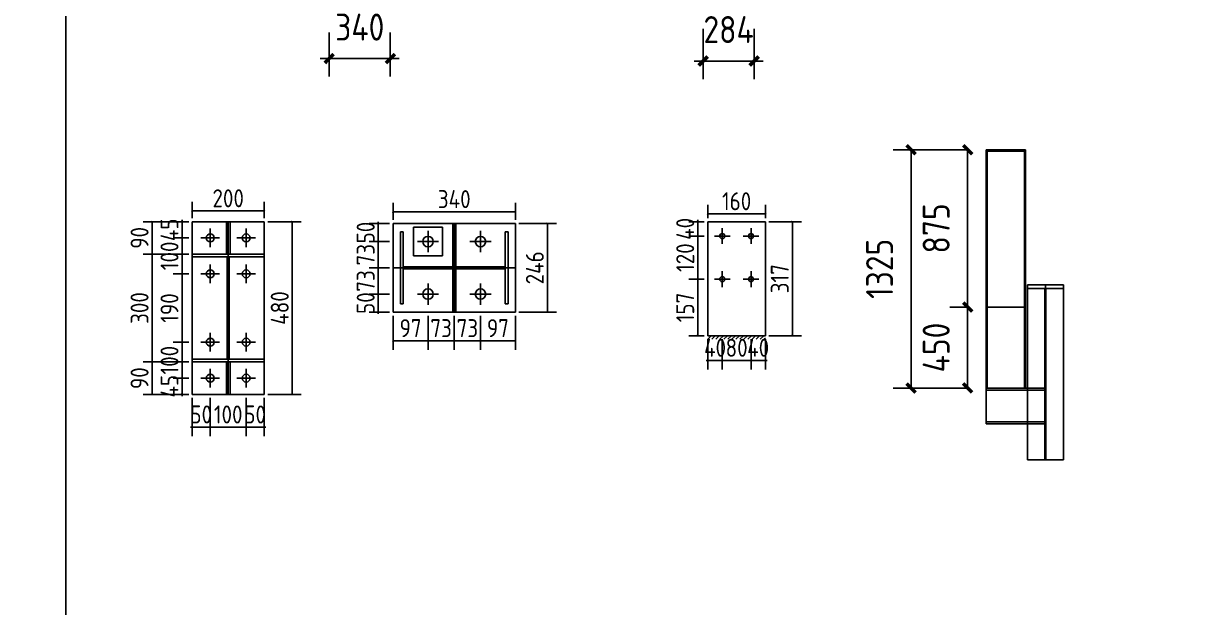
# Model space of a CAD drawing. Extents: x 533809 to 747315, y -17138 to 180511.
# Drawn here: x 652032 to 658522, y 163526 to 166775 of the extents above; entities that cross this region are included whole.
import ezdxf

# ---------------------------------------------------------------- set-up
doc = ezdxf.new("R2010")
doc.units = 0
doc.header["$LTSCALE"] = 1000
doc.header["$MEASUREMENT"] = 0
doc.linetypes.add('DOTE', pattern=[2.42, 2, -0.2, 0.02, -0.2])
doc.layers.add('AXIS', color=3, linetype='Continuous')
doc.styles.get("Standard").update_dxf_attribs({"font": 'gbenor.shx', "bigfont": 'gbcbig.shx'})
doc.dimstyles.get("Standard").update_dxf_attribs({"dimscale": 100, "dimtxt": 3.5, "dimasz": 1, "dimexe": 2.5, "dimexo": 3, "dimgap": 1.5, "dimtad": 1, "dimdec": 0, "dimzin": 0, "dimdsep": 46, "dimtxsty": 'Standard', "dimblk": 'ARCHTICK', "dimcen": 0.09, "dimadec": 0, "dimazin": 0, "dimtfac": 1, "dimtdec": 0, "dimtix": 1, "dimtmove": 2, "dimatfit": 3, "dimfxl": 1, "dimtolj": 1, "dimtzin": 0, "dimarcsym": 0})

# ---------------------------------------------------------------- blocks, each defined once
blk = doc.blocks.new('_ArchTick')
at = {"color": 0, "linetype": 'ByBlock', "const_width": 0.4}
blk.add_lwpolyline([(-0.5, -0.5), (0.5, 0.5)], dxfattribs=at)
blk = doc.blocks.new('*D786')
at = {"layer": 'AXIS', "color": 3, "lineweight": -2}
for p, q in [((653734.4, 166725.4), (653734.4, 166479.6)), ((654074.4, 166725.4), (654074.4, 166479.6)), ((653734.4, 166579.6), (653684.4, 166579.6)), ((653734.4, 166579.6), (654074.4, 166579.6)), ((654074.4, 166579.6), (654124.4, 166579.6))]:
    blk.add_line(p, q, dxfattribs=at)
at = {"layer": 'Defpoints', "color": 0}
for p in [(653734.4, 166825.4), (654074.4, 166825.4), (654074.4, 166579.6)]:
    blk.add_point(p, dxfattribs=at)
at = {"layer": 'AXIS', "color": 3, "lineweight": -2, "xscale": 50, "yscale": 50, "zscale": 50}
blk.add_blockref('_ArchTick', (653734.4, 166579.6), dxfattribs=at)
at = {"layer": 'AXIS', "color": 3, "lineweight": -2, "xscale": 50, "yscale": 50, "zscale": 50, "rotation": 180}
blk.add_blockref('_ArchTick', (654074.4, 166579.6), dxfattribs=at)
at = {"layer": 'AXIS', "color": 0, "insert": (653904.4, 166754.6), "char_height": 150, "attachment_point": 5}
blk.add_mtext('\\A1;340', dxfattribs=at)
blk = doc.blocks.new('*D790')
at = {"layer": 'AXIS', "color": 3, "lineweight": -2}
for p, q in [((655814.8, 166745.4), (655814.8, 166465.8)), ((656098.8, 166745.4), (656098.8, 166465.8)), ((655814.8, 166565.8), (655764.8, 166565.8)), ((655814.8, 166565.8), (656098.8, 166565.8)), ((656098.8, 166565.8), (656148.8, 166565.8))]:
    blk.add_line(p, q, dxfattribs=at)
at = {"layer": 'Defpoints', "color": 0}
for p in [(655814.8, 166845.4), (656098.8, 166845.4), (656098.8, 166565.8)]:
    blk.add_point(p, dxfattribs=at)
at = {"layer": 'AXIS', "color": 3, "lineweight": -2, "xscale": 50, "yscale": 50, "zscale": 50}
blk.add_blockref('_ArchTick', (655814.8, 166565.8), dxfattribs=at)
at = {"layer": 'AXIS', "color": 3, "lineweight": -2, "xscale": 50, "yscale": 50, "zscale": 50, "rotation": 180}
blk.add_blockref('_ArchTick', (656098.8, 166565.8), dxfattribs=at)
at = {"layer": 'AXIS', "color": 0, "insert": (655956.8, 166740.8), "char_height": 150, "attachment_point": 5}
blk.add_mtext('\\A1;284', dxfattribs=at)
blk = doc.blocks.new('*D796')
at = {"color": 3, "lineweight": -2}
for p, q in [((652952.3, 165672.6), (652865.6, 165672.6)), ((652915.6, 165672.6), (652915.6, 165682.6)), ((652915.6, 165672.6), (652915.6, 165582.6)), ((652952.3, 165582.6), (652865.6, 165582.6)), ((652915.6, 165582.6), (652915.6, 165572.6))]:
    blk.add_line(p, q, dxfattribs=at)
at = {"layer": 'Defpoints', "color": 0}
for p in [(652972.3, 165672.6), (652915.6, 165582.6), (652972.3, 165582.6)]:
    blk.add_point(p, dxfattribs=at)
at = {"color": 3, "lineweight": -2, "xscale": 10, "yscale": 10, "zscale": 10}
for p, rotation in [((652915.6, 165672.6), 270), ((652915.6, 165582.6), 90)]:
    blk.add_blockref('_ArchTick', p, dxfattribs=dict(at, rotation=rotation))
at = {"color": 0, "insert": (652845.6, 165627.6), "char_height": 100, "attachment_point": 5, "rotation": 90}
blk.add_mtext('\\A1;45', dxfattribs=at)
blk = doc.blocks.new('*D791')
at = {"color": 3, "lineweight": -2}
for p, q in [((652952.3, 165582.6), (652865.6, 165582.6)), ((652915.6, 165582.6), (652915.6, 165382.6)), ((652952.3, 165382.6), (652865.6, 165382.6))]:
    blk.add_line(p, q, dxfattribs=at)
at = {"layer": 'Defpoints', "color": 0}
for p in [(652972.3, 165582.6), (652915.6, 165382.6), (652972.3, 165382.6)]:
    blk.add_point(p, dxfattribs=at)
at = {"color": 3, "lineweight": -2, "xscale": 10, "yscale": 10, "zscale": 10}
for p, rotation in [((652915.6, 165582.6), 90), ((652915.6, 165382.6), 270)]:
    blk.add_blockref('_ArchTick', p, dxfattribs=dict(at, rotation=rotation))
at = {"color": 0, "insert": (652845.6, 165482.6), "char_height": 100, "attachment_point": 5, "rotation": 90}
blk.add_mtext('\\A1;100', dxfattribs=at)
blk = doc.blocks.new('*D792')
at = {"color": 3, "lineweight": -2}
for p, q in [((652952.3, 165382.6), (652865.6, 165382.6)), ((652915.6, 165382.6), (652915.6, 165002.6)), ((652952.3, 165002.6), (652865.6, 165002.6))]:
    blk.add_line(p, q, dxfattribs=at)
at = {"layer": 'Defpoints', "color": 0}
for p in [(652972.3, 165382.6), (652915.6, 165002.6), (652972.3, 165002.6)]:
    blk.add_point(p, dxfattribs=at)
at = {"color": 3, "lineweight": -2, "xscale": 10, "yscale": 10, "zscale": 10}
for p, rotation in [((652915.6, 165382.6), 90), ((652915.6, 165002.6), 270)]:
    blk.add_blockref('_ArchTick', p, dxfattribs=dict(at, rotation=rotation))
at = {"color": 0, "insert": (652845.6, 165192.6), "char_height": 100, "attachment_point": 5, "rotation": 90}
blk.add_mtext('\\A1;190', dxfattribs=at)
blk = doc.blocks.new('*D793')
at = {"color": 3, "lineweight": -2}
for p, q in [((652952.3, 165002.6), (652865.6, 165002.6)), ((652915.6, 165002.6), (652915.6, 164802.6)), ((652952.3, 164802.6), (652865.6, 164802.6))]:
    blk.add_line(p, q, dxfattribs=at)
at = {"layer": 'Defpoints', "color": 0}
for p in [(652972.3, 165002.6), (652915.6, 164802.6), (652972.3, 164802.6)]:
    blk.add_point(p, dxfattribs=at)
at = {"color": 3, "lineweight": -2, "xscale": 10, "yscale": 10, "zscale": 10}
for p, rotation in [((652915.6, 165002.6), 90), ((652915.6, 164802.6), 270)]:
    blk.add_blockref('_ArchTick', p, dxfattribs=dict(at, rotation=rotation))
at = {"color": 0, "insert": (652845.6, 164902.6), "char_height": 100, "attachment_point": 5, "rotation": 90}
blk.add_mtext('\\A1;100', dxfattribs=at)
blk = doc.blocks.new('*D797')
at = {"color": 3, "lineweight": -2}
for p, q in [((652952.3, 164802.6), (652865.6, 164802.6)), ((652915.6, 164802.6), (652915.6, 164812.6)), ((652915.6, 164802.6), (652915.6, 164712.6)), ((652952.3, 164712.6), (652865.6, 164712.6)), ((652915.6, 164712.6), (652915.6, 164702.6))]:
    blk.add_line(p, q, dxfattribs=at)
at = {"layer": 'Defpoints', "color": 0}
for p in [(652972.3, 164802.6), (652915.6, 164712.6), (652972.3, 164712.6)]:
    blk.add_point(p, dxfattribs=at)
at = {"color": 3, "lineweight": -2, "xscale": 10, "yscale": 10, "zscale": 10}
for p, rotation in [((652915.6, 164802.6), 270), ((652915.6, 164712.6), 90)]:
    blk.add_blockref('_ArchTick', p, dxfattribs=dict(at, rotation=rotation))
at = {"color": 0, "insert": (652845.6, 164757.6), "char_height": 100, "attachment_point": 5, "rotation": 90}
blk.add_mtext('\\A1;45', dxfattribs=at)
blk = doc.blocks.new('*D794')
at = {"color": 3, "lineweight": -2}
for p, q in [((652972.3, 164692.6), (652972.3, 164480.6)), ((653072.3, 164692.6), (653072.3, 164480.6)), ((652972.3, 164530.6), (652962.3, 164530.6)), ((652972.3, 164530.6), (653072.3, 164530.6)), ((653072.3, 164530.6), (653082.3, 164530.6))]:
    blk.add_line(p, q, dxfattribs=at)
at = {"layer": 'Defpoints', "color": 0}
for p in [(652972.3, 164712.6), (653072.3, 164712.6), (653072.3, 164530.6)]:
    blk.add_point(p, dxfattribs=at)
at = {"color": 3, "lineweight": -2, "xscale": 10, "yscale": 10, "zscale": 10}
blk.add_blockref('_ArchTick', (652972.3, 164530.6), dxfattribs=at)
at = {"color": 3, "lineweight": -2, "xscale": 10, "yscale": 10, "zscale": 10, "rotation": 180}
blk.add_blockref('_ArchTick', (653072.3, 164530.6), dxfattribs=at)
at = {"color": 0, "insert": (653022.3, 164600.6), "char_height": 100, "attachment_point": 5}
blk.add_mtext('\\A1;50', dxfattribs=at)
blk = doc.blocks.new('*D795')
at = {"color": 3, "lineweight": -2}
for p, q in [((653072.3, 164692.6), (653072.3, 164480.6)), ((653272.3, 164692.6), (653272.3, 164480.6)), ((653072.3, 164530.6), (653272.3, 164530.6))]:
    blk.add_line(p, q, dxfattribs=at)
at = {"layer": 'Defpoints', "color": 0}
for p in [(653072.3, 164712.6), (653272.3, 164712.6), (653272.3, 164530.6)]:
    blk.add_point(p, dxfattribs=at)
at = {"color": 3, "lineweight": -2, "xscale": 10, "yscale": 10, "zscale": 10, "rotation": 180}
blk.add_blockref('_ArchTick', (653072.3, 164530.6), dxfattribs=at)
at = {"color": 3, "lineweight": -2, "xscale": 10, "yscale": 10, "zscale": 10}
blk.add_blockref('_ArchTick', (653272.3, 164530.6), dxfattribs=at)
at = {"color": 0, "insert": (653172.3, 164600.6), "char_height": 100, "attachment_point": 5}
blk.add_mtext('\\A1;100', dxfattribs=at)
blk = doc.blocks.new('*D798')
at = {"color": 3, "lineweight": -2}
for p, q in [((653272.3, 164692.6), (653272.3, 164480.6)), ((653372.3, 164692.6), (653372.3, 164480.6)), ((653272.3, 164530.6), (653262.3, 164530.6)), ((653272.3, 164530.6), (653372.3, 164530.6)), ((653372.3, 164530.6), (653382.3, 164530.6))]:
    blk.add_line(p, q, dxfattribs=at)
at = {"layer": 'Defpoints', "color": 0}
for p in [(653272.3, 164712.6), (653372.3, 164712.6), (653372.3, 164530.6)]:
    blk.add_point(p, dxfattribs=at)
at = {"color": 3, "lineweight": -2, "xscale": 10, "yscale": 10, "zscale": 10}
blk.add_blockref('_ArchTick', (653272.3, 164530.6), dxfattribs=at)
at = {"color": 3, "lineweight": -2, "xscale": 10, "yscale": 10, "zscale": 10, "rotation": 180}
blk.add_blockref('_ArchTick', (653372.3, 164530.6), dxfattribs=at)
at = {"color": 0, "insert": (653322.3, 164600.6), "char_height": 100, "attachment_point": 5}
blk.add_mtext('\\A1;50', dxfattribs=at)
blk = doc.blocks.new('*D799')
at = {"color": 3, "lineweight": -2}
for p, q in [((652952.3, 165672.6), (652699, 165672.6)), ((652749, 165672.6), (652749, 165492.6)), ((652952.3, 165492.6), (652699, 165492.6))]:
    blk.add_line(p, q, dxfattribs=at)
at = {"layer": 'Defpoints', "color": 0}
for p in [(652972.3, 165672.6), (652749, 165492.6), (652972.3, 165492.6)]:
    blk.add_point(p, dxfattribs=at)
at = {"color": 3, "lineweight": -2, "xscale": 10, "yscale": 10, "zscale": 10}
for p, rotation in [((652749, 165672.6), 90), ((652749, 165492.6), 270)]:
    blk.add_blockref('_ArchTick', p, dxfattribs=dict(at, rotation=rotation))
at = {"color": 0, "insert": (652679, 165582.6), "char_height": 100, "attachment_point": 5, "rotation": 90}
blk.add_mtext('\\A1;90', dxfattribs=at)
blk = doc.blocks.new('*D800')
at = {"color": 3, "lineweight": -2}
for p, q in [((652952.3, 165492.6), (652699, 165492.6)), ((652749, 165492.6), (652749, 164892.6)), ((652952.3, 164892.6), (652699, 164892.6))]:
    blk.add_line(p, q, dxfattribs=at)
at = {"layer": 'Defpoints', "color": 0}
for p in [(652972.3, 165492.6), (652749, 164892.6), (652972.3, 164892.6)]:
    blk.add_point(p, dxfattribs=at)
at = {"color": 3, "lineweight": -2, "xscale": 10, "yscale": 10, "zscale": 10}
for p, rotation in [((652749, 165492.6), 90), ((652749, 164892.6), 270)]:
    blk.add_blockref('_ArchTick', p, dxfattribs=dict(at, rotation=rotation))
at = {"color": 0, "insert": (652679, 165192.6), "char_height": 100, "attachment_point": 5, "rotation": 90}
blk.add_mtext('\\A1;300', dxfattribs=at)
blk = doc.blocks.new('*D801')
at = {"color": 3, "lineweight": -2}
for p, q in [((652952.3, 164892.6), (652699, 164892.6)), ((652749, 164892.6), (652749, 164712.6)), ((652952.3, 164712.6), (652699, 164712.6))]:
    blk.add_line(p, q, dxfattribs=at)
at = {"layer": 'Defpoints', "color": 0}
for p in [(652972.3, 164892.6), (652749, 164712.6), (652972.3, 164712.6)]:
    blk.add_point(p, dxfattribs=at)
at = {"color": 3, "lineweight": -2, "xscale": 10, "yscale": 10, "zscale": 10}
for p, rotation in [((652749, 164892.6), 90), ((652749, 164712.6), 270)]:
    blk.add_blockref('_ArchTick', p, dxfattribs=dict(at, rotation=rotation))
at = {"color": 0, "insert": (652679, 164802.6), "char_height": 100, "attachment_point": 5, "rotation": 90}
blk.add_mtext('\\A1;90', dxfattribs=at)
blk = doc.blocks.new('*D802')
at = {"color": 3, "lineweight": -2}
for p, q in [((653392.3, 165672.6), (653579, 165672.6)), ((653529, 165672.6), (653529, 164712.6)), ((653392.3, 164712.6), (653579, 164712.6))]:
    blk.add_line(p, q, dxfattribs=at)
at = {"layer": 'Defpoints', "color": 0}
for p in [(653372.3, 165672.6), (653372.3, 164712.6), (653529, 164712.6)]:
    blk.add_point(p, dxfattribs=at)
at = {"color": 3, "lineweight": -2, "xscale": 10, "yscale": 10, "zscale": 10}
for p, rotation in [((653529, 165672.6), 90), ((653529, 164712.6), 270)]:
    blk.add_blockref('_ArchTick', p, dxfattribs=dict(at, rotation=rotation))
at = {"color": 0, "insert": (653459, 165192.6), "char_height": 100, "attachment_point": 5, "rotation": 90}
blk.add_mtext('\\A1;480', dxfattribs=at)
blk = doc.blocks.new('*D803')
at = {"color": 3, "lineweight": -2}
for p, q in [((652972.3, 165692.6), (652972.3, 165782.7)), ((653372.3, 165692.6), (653372.3, 165782.7)), ((653372.3, 165732.7), (652972.3, 165732.7))]:
    blk.add_line(p, q, dxfattribs=at)
at = {"layer": 'Defpoints', "color": 0}
for p in [(652972.3, 165732.7), (652972.3, 165672.6), (653372.3, 165672.6)]:
    blk.add_point(p, dxfattribs=at)
at = {"color": 3, "lineweight": -2, "xscale": 10, "yscale": 10, "zscale": 10, "rotation": 180}
blk.add_blockref('_ArchTick', (652972.3, 165732.7), dxfattribs=at)
at = {"color": 3, "lineweight": -2, "xscale": 10, "yscale": 10, "zscale": 10}
blk.add_blockref('_ArchTick', (653372.3, 165732.7), dxfattribs=at)
at = {"color": 0, "insert": (653172.3, 165802.7), "char_height": 100, "attachment_point": 5}
blk.add_mtext('\\A1;200', dxfattribs=at)
blk = doc.blocks.new('*D805')
at = {"color": 3, "lineweight": -2}
for p, q in [((654090.1, 165150), (654090.1, 164960.6)), ((654284.1, 165150), (654284.1, 164960.6)), ((654090.1, 165010.6), (654284.1, 165010.6))]:
    blk.add_line(p, q, dxfattribs=at)
at = {"layer": 'Defpoints', "color": 0}
for p in [(654090.1, 165170), (654284.1, 165170), (654284.1, 165010.6)]:
    blk.add_point(p, dxfattribs=at)
at = {"color": 3, "lineweight": -2, "xscale": 10, "yscale": 10, "zscale": 10, "rotation": 180}
blk.add_blockref('_ArchTick', (654090.1, 165010.6), dxfattribs=at)
at = {"color": 3, "lineweight": -2, "xscale": 10, "yscale": 10, "zscale": 10}
blk.add_blockref('_ArchTick', (654284.1, 165010.6), dxfattribs=at)
at = {"color": 0, "insert": (654187.1, 165080.6), "char_height": 100, "attachment_point": 5}
blk.add_mtext('\\A1;97', dxfattribs=at)
blk = doc.blocks.new('*D806')
at = {"color": 3, "lineweight": -2}
for p, q in [((654284.1, 165150), (654284.1, 164960.6)), ((654430.1, 165150), (654430.1, 164960.6)), ((654284.1, 165010.6), (654430.1, 165010.6))]:
    blk.add_line(p, q, dxfattribs=at)
at = {"layer": 'Defpoints', "color": 0}
for p in [(654284.1, 165170), (654430.1, 165170), (654430.1, 165010.6)]:
    blk.add_point(p, dxfattribs=at)
at = {"color": 3, "lineweight": -2, "xscale": 10, "yscale": 10, "zscale": 10, "rotation": 180}
blk.add_blockref('_ArchTick', (654284.1, 165010.6), dxfattribs=at)
at = {"color": 3, "lineweight": -2, "xscale": 10, "yscale": 10, "zscale": 10}
blk.add_blockref('_ArchTick', (654430.1, 165010.6), dxfattribs=at)
at = {"color": 0, "insert": (654357.1, 165080.6), "char_height": 100, "attachment_point": 5}
blk.add_mtext('\\A1;73', dxfattribs=at)
blk = doc.blocks.new('*D807')
at = {"color": 3, "lineweight": -2}
for p, q in [((654430.1, 165150), (654430.1, 164960.6)), ((654576.1, 165150), (654576.1, 164960.6)), ((654430.1, 165010.6), (654576.1, 165010.6))]:
    blk.add_line(p, q, dxfattribs=at)
at = {"layer": 'Defpoints', "color": 0}
for p in [(654430.1, 165170), (654576.1, 165170), (654576.1, 165010.6)]:
    blk.add_point(p, dxfattribs=at)
at = {"color": 3, "lineweight": -2, "xscale": 10, "yscale": 10, "zscale": 10, "rotation": 180}
blk.add_blockref('_ArchTick', (654430.1, 165010.6), dxfattribs=at)
at = {"color": 3, "lineweight": -2, "xscale": 10, "yscale": 10, "zscale": 10}
blk.add_blockref('_ArchTick', (654576.1, 165010.6), dxfattribs=at)
at = {"color": 0, "insert": (654503.1, 165080.6), "char_height": 100, "attachment_point": 5}
blk.add_mtext('\\A1;73', dxfattribs=at)
blk = doc.blocks.new('*D808')
at = {"color": 3, "lineweight": -2}
for p, q in [((654576.1, 165150), (654576.1, 164960.6)), ((654770.1, 165150), (654770.1, 164960.6)), ((654576.1, 165010.6), (654770.1, 165010.6))]:
    blk.add_line(p, q, dxfattribs=at)
at = {"layer": 'Defpoints', "color": 0}
for p in [(654576.1, 165170), (654770.1, 165170), (654770.1, 165010.6)]:
    blk.add_point(p, dxfattribs=at)
at = {"color": 3, "lineweight": -2, "xscale": 10, "yscale": 10, "zscale": 10, "rotation": 180}
blk.add_blockref('_ArchTick', (654576.1, 165010.6), dxfattribs=at)
at = {"color": 3, "lineweight": -2, "xscale": 10, "yscale": 10, "zscale": 10}
blk.add_blockref('_ArchTick', (654770.1, 165010.6), dxfattribs=at)
at = {"color": 0, "insert": (654673.1, 165080.6), "char_height": 100, "attachment_point": 5}
blk.add_mtext('\\A1;97', dxfattribs=at)
blk = doc.blocks.new('*D804')
at = {"color": 3, "lineweight": -2}
for p, q in [((654070.1, 165270), (653957.2, 165270)), ((654007.2, 165270), (654007.2, 165280)), ((654007.2, 165170), (654007.2, 165270)), ((654070.1, 165170), (653957.2, 165170)), ((654007.2, 165170), (654007.2, 165160))]:
    blk.add_line(p, q, dxfattribs=at)
at = {"layer": 'Defpoints', "color": 0}
for p in [(654007.2, 165270), (654090.1, 165270), (654090.1, 165170)]:
    blk.add_point(p, dxfattribs=at)
at = {"color": 3, "lineweight": -2, "xscale": 10, "yscale": 10, "zscale": 10}
for p, rotation in [((654007.2, 165270), 270), ((654007.2, 165170), 90)]:
    blk.add_blockref('_ArchTick', p, dxfattribs=dict(at, rotation=rotation))
at = {"color": 0, "insert": (653937.2, 165220), "char_height": 100, "attachment_point": 5, "rotation": 90}
blk.add_mtext('\\A1;50', dxfattribs=at)
blk = doc.blocks.new('*D809')
at = {"color": 3, "lineweight": -2}
for p, q in [((654070.1, 165416), (653957.2, 165416)), ((654007.2, 165270), (654007.2, 165416)), ((654070.1, 165270), (653957.2, 165270))]:
    blk.add_line(p, q, dxfattribs=at)
at = {"layer": 'Defpoints', "color": 0}
for p in [(654007.2, 165416), (654090.1, 165416), (654090.1, 165270)]:
    blk.add_point(p, dxfattribs=at)
at = {"color": 3, "lineweight": -2, "xscale": 10, "yscale": 10, "zscale": 10}
for p, rotation in [((654007.2, 165416), 90), ((654007.2, 165270), 270)]:
    blk.add_blockref('_ArchTick', p, dxfattribs=dict(at, rotation=rotation))
at = {"color": 0, "insert": (653937.2, 165343), "char_height": 100, "attachment_point": 5, "rotation": 90}
blk.add_mtext('\\A1;73', dxfattribs=at)
blk = doc.blocks.new('*D810')
at = {"color": 3, "lineweight": -2}
for p, q in [((654070.1, 165562), (653957.2, 165562)), ((654007.2, 165416), (654007.2, 165562)), ((654070.1, 165416), (653957.2, 165416))]:
    blk.add_line(p, q, dxfattribs=at)
at = {"layer": 'Defpoints', "color": 0}
for p in [(654007.2, 165562), (654090.1, 165562), (654090.1, 165416)]:
    blk.add_point(p, dxfattribs=at)
at = {"color": 3, "lineweight": -2, "xscale": 10, "yscale": 10, "zscale": 10}
for p, rotation in [((654007.2, 165562), 90), ((654007.2, 165416), 270)]:
    blk.add_blockref('_ArchTick', p, dxfattribs=dict(at, rotation=rotation))
at = {"color": 0, "insert": (653937.2, 165489), "char_height": 100, "attachment_point": 5, "rotation": 90}
blk.add_mtext('\\A1;73', dxfattribs=at)
blk = doc.blocks.new('*D811')
at = {"color": 3, "lineweight": -2}
for p, q in [((654070.1, 165662), (653957.2, 165662)), ((654007.2, 165662), (654007.2, 165672)), ((654007.2, 165562), (654007.2, 165662)), ((654070.1, 165562), (653957.2, 165562)), ((654007.2, 165562), (654007.2, 165552))]:
    blk.add_line(p, q, dxfattribs=at)
at = {"layer": 'Defpoints', "color": 0}
for p in [(654007.2, 165662), (654090.1, 165662), (654090.1, 165562)]:
    blk.add_point(p, dxfattribs=at)
at = {"color": 3, "lineweight": -2, "xscale": 10, "yscale": 10, "zscale": 10}
for p, rotation in [((654007.2, 165662), 270), ((654007.2, 165562), 90)]:
    blk.add_blockref('_ArchTick', p, dxfattribs=dict(at, rotation=rotation))
at = {"color": 0, "insert": (653937.2, 165612), "char_height": 100, "attachment_point": 5, "rotation": 90}
blk.add_mtext('\\A1;50', dxfattribs=at)
blk = doc.blocks.new('*D812')
at = {"color": 3, "lineweight": -2}
for p, q in [((654090.1, 165682), (654090.1, 165778.2)), ((654770.1, 165682), (654770.1, 165778.2)), ((654770.1, 165728.2), (654090.1, 165728.2))]:
    blk.add_line(p, q, dxfattribs=at)
at = {"layer": 'Defpoints', "color": 0}
for p in [(654090.1, 165728.2), (654090.1, 165662), (654770.1, 165662)]:
    blk.add_point(p, dxfattribs=at)
at = {"color": 3, "lineweight": -2, "xscale": 10, "yscale": 10, "zscale": 10, "rotation": 180}
blk.add_blockref('_ArchTick', (654090.1, 165728.2), dxfattribs=at)
at = {"color": 3, "lineweight": -2, "xscale": 10, "yscale": 10, "zscale": 10}
blk.add_blockref('_ArchTick', (654770.1, 165728.2), dxfattribs=at)
at = {"color": 0, "insert": (654430.1, 165798.2), "char_height": 100, "attachment_point": 5}
blk.add_mtext('\\A1;340', dxfattribs=at)
blk = doc.blocks.new('*D813')
at = {"color": 3, "lineweight": -2}
for p, q in [((654790.1, 165662), (654998.6, 165662)), ((654948.6, 165170), (654948.6, 165662)), ((654790.1, 165170), (654998.6, 165170))]:
    blk.add_line(p, q, dxfattribs=at)
at = {"layer": 'Defpoints', "color": 0}
for p in [(654770.1, 165662), (654948.6, 165662), (654770.1, 165170)]:
    blk.add_point(p, dxfattribs=at)
at = {"color": 3, "lineweight": -2, "xscale": 10, "yscale": 10, "zscale": 10}
for p, rotation in [((654948.6, 165662), 90), ((654948.6, 165170), 270)]:
    blk.add_blockref('_ArchTick', p, dxfattribs=dict(at, rotation=rotation))
at = {"color": 0, "insert": (654878.6, 165416), "char_height": 100, "attachment_point": 5, "rotation": 90}
blk.add_mtext('\\A1;246', dxfattribs=at)
blk = doc.blocks.new('*D819')
at = {"color": 3, "lineweight": -2}
for p, q in [((655841.4, 165018.7), (655841.4, 164851.4)), ((655921.4, 165018.7), (655921.4, 164851.4)), ((655841.4, 164901.4), (655831.4, 164901.4)), ((655841.4, 164901.4), (655921.4, 164901.4)), ((655921.4, 164901.4), (655931.4, 164901.4))]:
    blk.add_line(p, q, dxfattribs=at)
at = {"layer": 'Defpoints', "color": 0}
for p in [(655841.4, 165038.7), (655921.4, 165038.7), (655921.4, 164901.4)]:
    blk.add_point(p, dxfattribs=at)
at = {"color": 3, "lineweight": -2, "xscale": 10, "yscale": 10, "zscale": 10}
blk.add_blockref('_ArchTick', (655841.4, 164901.4), dxfattribs=at)
at = {"color": 3, "lineweight": -2, "xscale": 10, "yscale": 10, "zscale": 10, "rotation": 180}
blk.add_blockref('_ArchTick', (655921.4, 164901.4), dxfattribs=at)
at = {"color": 0, "insert": (655881.4, 164971.4), "char_height": 100, "attachment_point": 5}
blk.add_mtext('\\A1;40', dxfattribs=at)
blk = doc.blocks.new('*D814')
at = {"color": 3, "lineweight": -2}
for p, q in [((655921.4, 165018.7), (655921.4, 164851.4)), ((656081.4, 165018.7), (656081.4, 164851.4)), ((655921.4, 164901.4), (656081.4, 164901.4))]:
    blk.add_line(p, q, dxfattribs=at)
at = {"layer": 'Defpoints', "color": 0}
for p in [(655921.4, 165038.7), (656081.4, 165038.7), (656081.4, 164901.4)]:
    blk.add_point(p, dxfattribs=at)
at = {"color": 3, "lineweight": -2, "xscale": 10, "yscale": 10, "zscale": 10, "rotation": 180}
blk.add_blockref('_ArchTick', (655921.4, 164901.4), dxfattribs=at)
at = {"color": 3, "lineweight": -2, "xscale": 10, "yscale": 10, "zscale": 10}
blk.add_blockref('_ArchTick', (656081.4, 164901.4), dxfattribs=at)
at = {"color": 0, "insert": (656001.4, 164971.4), "char_height": 100, "attachment_point": 5}
blk.add_mtext('\\A1;80', dxfattribs=at)
blk = doc.blocks.new('*D815')
at = {"color": 3, "lineweight": -2}
for p, q in [((656081.4, 165018.7), (656081.4, 164851.4)), ((656161.4, 165018.7), (656161.4, 164851.4)), ((656081.4, 164901.4), (656071.4, 164901.4)), ((656081.4, 164901.4), (656161.4, 164901.4)), ((656161.4, 164901.4), (656171.4, 164901.4))]:
    blk.add_line(p, q, dxfattribs=at)
at = {"layer": 'Defpoints', "color": 0}
for p in [(656081.4, 165038.7), (656161.4, 165038.7), (656161.4, 164901.4)]:
    blk.add_point(p, dxfattribs=at)
at = {"color": 3, "lineweight": -2, "xscale": 10, "yscale": 10, "zscale": 10}
blk.add_blockref('_ArchTick', (656081.4, 164901.4), dxfattribs=at)
at = {"color": 3, "lineweight": -2, "xscale": 10, "yscale": 10, "zscale": 10, "rotation": 180}
blk.add_blockref('_ArchTick', (656161.4, 164901.4), dxfattribs=at)
at = {"color": 0, "insert": (656121.4, 164971.4), "char_height": 100, "attachment_point": 5}
blk.add_mtext('\\A1;40', dxfattribs=at)
blk = doc.blocks.new('*D816')
at = {"color": 3, "lineweight": -2}
for p, q in [((655821.4, 165352.7), (655735.2, 165352.7)), ((655785.2, 165038.7), (655785.2, 165352.7)), ((655821.4, 165038.7), (655735.2, 165038.7))]:
    blk.add_line(p, q, dxfattribs=at)
at = {"layer": 'Defpoints', "color": 0}
for p in [(655785.2, 165352.7), (655841.4, 165352.7), (655841.4, 165038.7)]:
    blk.add_point(p, dxfattribs=at)
at = {"color": 3, "lineweight": -2, "xscale": 10, "yscale": 10, "zscale": 10}
for p, rotation in [((655785.2, 165352.7), 90), ((655785.2, 165038.7), 270)]:
    blk.add_blockref('_ArchTick', p, dxfattribs=dict(at, rotation=rotation))
at = {"color": 0, "insert": (655715.2, 165195.7), "char_height": 100, "attachment_point": 5, "rotation": 90}
blk.add_mtext('\\A1;157', dxfattribs=at)
blk = doc.blocks.new('*D817')
at = {"color": 3, "lineweight": -2}
for p, q in [((655821.4, 165592.7), (655735.2, 165592.7)), ((655785.2, 165352.7), (655785.2, 165592.7)), ((655821.4, 165352.7), (655735.2, 165352.7))]:
    blk.add_line(p, q, dxfattribs=at)
at = {"layer": 'Defpoints', "color": 0}
for p in [(655785.2, 165592.7), (655841.4, 165592.7), (655841.4, 165352.7)]:
    blk.add_point(p, dxfattribs=at)
at = {"color": 3, "lineweight": -2, "xscale": 10, "yscale": 10, "zscale": 10}
for p, rotation in [((655785.2, 165592.7), 90), ((655785.2, 165352.7), 270)]:
    blk.add_blockref('_ArchTick', p, dxfattribs=dict(at, rotation=rotation))
at = {"color": 0, "insert": (655715.2, 165472.7), "char_height": 100, "attachment_point": 5, "rotation": 90}
blk.add_mtext('\\A1;120', dxfattribs=at)
blk = doc.blocks.new('*D820')
at = {"color": 3, "lineweight": -2}
for p, q in [((655821.4, 165672.7), (655735.2, 165672.7)), ((655785.2, 165672.7), (655785.2, 165682.7)), ((655785.2, 165592.7), (655785.2, 165672.7)), ((655821.4, 165592.7), (655735.2, 165592.7)), ((655785.2, 165592.7), (655785.2, 165582.7))]:
    blk.add_line(p, q, dxfattribs=at)
at = {"layer": 'Defpoints', "color": 0}
for p in [(655785.2, 165672.7), (655841.4, 165672.7), (655841.4, 165592.7)]:
    blk.add_point(p, dxfattribs=at)
at = {"color": 3, "lineweight": -2, "xscale": 10, "yscale": 10, "zscale": 10}
for p, rotation in [((655785.2, 165672.7), 270), ((655785.2, 165592.7), 90)]:
    blk.add_blockref('_ArchTick', p, dxfattribs=dict(at, rotation=rotation))
at = {"color": 0, "insert": (655715.2, 165632.7), "char_height": 100, "attachment_point": 5, "rotation": 90}
blk.add_mtext('\\A1;40', dxfattribs=at)
blk = doc.blocks.new('*D821')
at = {"color": 3, "lineweight": -2}
for p, q in [((655841.4, 165692.7), (655841.4, 165766.3)), ((656161.4, 165692.7), (656161.4, 165766.3)), ((656161.4, 165716.3), (655841.4, 165716.3))]:
    blk.add_line(p, q, dxfattribs=at)
at = {"layer": 'Defpoints', "color": 0}
for p in [(655841.4, 165716.3), (655841.4, 165672.7), (656161.4, 165672.7)]:
    blk.add_point(p, dxfattribs=at)
at = {"color": 3, "lineweight": -2, "xscale": 10, "yscale": 10, "zscale": 10, "rotation": 180}
blk.add_blockref('_ArchTick', (655841.4, 165716.3), dxfattribs=at)
at = {"color": 3, "lineweight": -2, "xscale": 10, "yscale": 10, "zscale": 10}
blk.add_blockref('_ArchTick', (656161.4, 165716.3), dxfattribs=at)
at = {"color": 0, "insert": (656001.4, 165786.3), "char_height": 100, "attachment_point": 5}
blk.add_mtext('\\A1;160', dxfattribs=at)
blk = doc.blocks.new('*D818')
at = {"color": 3, "lineweight": -2}
for p, q in [((656181.4, 165672.7), (656361.5, 165672.7)), ((656311.5, 165672.7), (656311.5, 165038.7)), ((656181.4, 165038.7), (656361.5, 165038.7))]:
    blk.add_line(p, q, dxfattribs=at)
at = {"layer": 'Defpoints', "color": 0}
for p in [(656161.4, 165672.7), (656161.4, 165038.7), (656311.5, 165038.7)]:
    blk.add_point(p, dxfattribs=at)
at = {"color": 3, "lineweight": -2, "xscale": 10, "yscale": 10, "zscale": 10}
for p, rotation in [((656311.5, 165672.7), 90), ((656311.5, 165038.7), 270)]:
    blk.add_blockref('_ArchTick', p, dxfattribs=dict(at, rotation=rotation))
at = {"color": 0, "insert": (656241.5, 165355.7), "char_height": 100, "attachment_point": 5, "rotation": 90}
blk.add_mtext('\\A1;317', dxfattribs=at)
blk = doc.blocks.new('*D842')
at = {"layer": 'AXIS', "color": 3, "lineweight": -2}
for p, q in [((657289.7, 165197.8), (657186.9, 165197.8)), ((657286.9, 164747.8), (657286.9, 165197.8)), ((657289.7, 164747.8), (657186.9, 164747.8))]:
    blk.add_line(p, q, dxfattribs=at)
at = {"layer": 'Defpoints', "color": 0}
for p in [(657286.9, 165197.8), (657389.7, 165197.8), (657389.7, 164747.8)]:
    blk.add_point(p, dxfattribs=at)
at = {"layer": 'AXIS', "color": 3, "lineweight": -2, "xscale": 50, "yscale": 50, "zscale": 50}
for p, rotation in [((657286.9, 165197.8), 90), ((657286.9, 164747.8), 270)]:
    blk.add_blockref('_ArchTick', p, dxfattribs=dict(at, rotation=rotation))
at = {"layer": 'AXIS', "color": 0, "insert": (657111.9, 164972.8), "char_height": 150, "attachment_point": 5, "rotation": 90}
blk.add_mtext('\\A1;450', dxfattribs=at)
blk = doc.blocks.new('*D843')
at = {"layer": 'AXIS', "color": 3, "lineweight": -2}
for p, q in [((657289.7, 166072.8), (657186.9, 166072.8)), ((657286.9, 165197.8), (657286.9, 166072.8)), ((657289.7, 165197.8), (657186.9, 165197.8))]:
    blk.add_line(p, q, dxfattribs=at)
at = {"layer": 'Defpoints', "color": 0}
for p in [(657286.9, 166072.8), (657389.7, 166072.8), (657389.7, 165197.8)]:
    blk.add_point(p, dxfattribs=at)
at = {"layer": 'AXIS', "color": 3, "lineweight": -2, "xscale": 50, "yscale": 50, "zscale": 50}
for p, rotation in [((657286.9, 166072.8), 90), ((657286.9, 165197.8), 270)]:
    blk.add_blockref('_ArchTick', p, dxfattribs=dict(at, rotation=rotation))
at = {"layer": 'AXIS', "color": 0, "insert": (657111.9, 165635.3), "char_height": 150, "attachment_point": 5, "rotation": 90}
blk.add_mtext('\\A1;875', dxfattribs=at)
blk = doc.blocks.new('*D1442')
at = {"layer": 'AXIS', "color": 3, "lineweight": -2}
for p, q in [((657289.7, 166072.8), (656871.9, 166072.8)), ((656971.9, 164747.8), (656971.9, 166072.8)), ((657289.7, 164747.8), (656871.9, 164747.8))]:
    blk.add_line(p, q, dxfattribs=at)
at = {"layer": 'Defpoints', "color": 0}
for p in [(656971.9, 166072.8), (657389.7, 166072.8), (657389.7, 164747.8)]:
    blk.add_point(p, dxfattribs=at)
at = {"layer": 'AXIS', "color": 3, "lineweight": -2, "xscale": 50, "yscale": 50, "zscale": 50}
for p, rotation in [((656971.9, 166072.8), 90), ((656971.9, 164747.8), 270)]:
    blk.add_blockref('_ArchTick', p, dxfattribs=dict(at, rotation=rotation))
at = {"layer": 'AXIS', "color": 0, "insert": (656796.9, 165410.3), "char_height": 150, "attachment_point": 5, "rotation": 90}
blk.add_mtext('\\A1;1325', dxfattribs=at)

msp = doc.modelspace()

# ---------------------------------------------------------------- hatches: boundary and pattern name
h = msp.add_hatch()
h.set_pattern_fill('ANSI31', color=256, scale=10, style=0)
h.set_pattern_definition([(45, (173256.676, -30263.903), (-11.22532015, 11.22532015), [])])
h.paths.add_polyline_path([(656161.4, 165038.7), (656151.1, 165038.7), (656161.4, 165025.4)], flags=17)
h.paths.add_polyline_path([(656151.1, 165038.7), (655841.4, 165038.7), (655841.4, 165018.7), (656161.4, 165018.7), (656161.4, 165025.4)])

# ---------------------------------------------------------------- linework, layer by layer
at = {"color": 2}
for p, q in [((657389.7, 166072.8), (657609.7, 166072.8)), ((657389.7, 166064.8), (657389.7, 166072.8)), ((657389.7, 166064.8), (657609.7, 166064.8)), ((657609.7, 166064.8), (657609.7, 166072.8)), ((653162.3, 165672.6), (653162.3, 165492.6)), ((653182.3, 165492.6), (653182.3, 165672.6)), ((654204.1, 165562), (654204.1, 165642)), ((654204.1, 165642), (654364.1, 165642)), ((654364.1, 165642), (654364.1, 165482)), ((654422.1, 165662), (654422.1, 165422)), ((654438.1, 165662), (654438.1, 165422)), ((654204.1, 165482), (654204.1, 165562)), ((654364.1, 165482), (654204.1, 165482)), ((654422.1, 165410), (654422.1, 165170)), ((654438.1, 165410), (654438.1, 165170)), ((657619.7, 165320.8), (657819.7, 165320.8)), ((657619.7, 165300.8), (657819.7, 165300.8)), ((653162.3, 164712.6), (653162.3, 164892.6)), ((653182.3, 164892.6), (653182.3, 164712.6))]:
    msp.add_line(p, q, dxfattribs=at)
at = {"color": 4}
for p, q in [((657389.7, 164747.8), (657389.7, 166064.8)), ((657395.7, 164747.8), (657395.7, 166064.8)), ((657603.7, 166064.8), (657603.7, 164747.8)), ((657609.7, 166064.8), (657609.7, 164747.8)), ((654130.1, 165416), (654130.1, 165616)), ((654130.1, 165616), (654146.1, 165616)), ((654146.1, 165616), (654146.1, 165216)), ((654730.1, 165616), (654714.1, 165616)), ((654714.1, 165616), (654714.1, 165216)), ((654730.1, 165416), (654730.1, 165616)), ((653372.3, 165492.6), (652972.3, 165492.6)), ((652972.3, 165476.6), (653372.3, 165476.6)), ((653166.3, 165476.6), (653166.3, 164908.6)), ((653178.3, 165476.6), (653178.3, 164908.6)), ((654130.1, 165216), (654130.1, 165416)), ((654714.1, 165422), (654146.1, 165422)), ((654714.1, 165410), (654146.1, 165410)), ((654730.1, 165216), (654730.1, 165416)), ((654146.1, 165216), (654130.1, 165216)), ((654714.1, 165216), (654730.1, 165216)), ((653372.3, 164908.6), (652972.3, 164908.6)), ((653372.3, 164892.6), (652972.3, 164892.6)), ((657716.7, 164747.8), (657389.7, 164747.8)), ((657389.7, 164747.8), (657389.7, 164735.8)), ((657389.7, 164747.8), (657609.7, 164747.8)), ((657389.7, 164735.8), (657716.7, 164735.8)), ((657389.7, 164735.8), (657389.7, 164559.8)), ((657716.7, 164735.8), (657716.7, 164559.8)), ((657716.7, 164559.8), (657389.7, 164559.8)), ((657389.7, 164559.8), (657389.7, 164547.8)), ((657389.7, 164547.8), (657716.7, 164547.8))]:
    msp.add_line(p, q, dxfattribs=at)
for p, q in [((652972.3, 165672.6), (652972.3, 164712.6)), ((653372.3, 165672.6), (652972.3, 165672.6)), ((653072.3, 165634.6), (653072.3, 165530.6)), ((653272.3, 165634.6), (653272.3, 165530.6)), ((653372.3, 164712.6), (653372.3, 165672.6)), ((654090.1, 165662), (654090.1, 165170)), ((654770.1, 165662), (654090.1, 165662)), ((654770.1, 165170), (654770.1, 165662)), ((655841.4, 165672.7), (655841.4, 165038.7)), ((656161.4, 165672.7), (655841.4, 165672.7)), ((655921.4, 165636.7), (655921.4, 165548.7)), ((656081.4, 165636.7), (656081.4, 165548.7)), ((656161.4, 165038.7), (656161.4, 165672.7)), ((653124.3, 165582.6), (653020.3, 165582.6)), ((653324.3, 165582.6), (653220.3, 165582.6)), ((654284.1, 165621), (654284.1, 165503)), ((654576.1, 165621), (654576.1, 165503)), ((655965.4, 165592.7), (655877.4, 165592.7)), ((656125.4, 165592.7), (656037.4, 165592.7)), ((654343.1, 165562), (654225.1, 165562)), ((654635.1, 165562), (654517.1, 165562)), ((652972.3, 165492.6), (652972.3, 165476.6)), ((653072.3, 165434.6), (653072.3, 165330.6)), ((653272.3, 165434.6), (653272.3, 165330.6)), ((653124.3, 165382.6), (653020.3, 165382.6)), ((653324.3, 165382.6), (653220.3, 165382.6)), ((654430.1, 165416), (654130.1, 165416)), ((654430.1, 165416), (654730.1, 165416)), ((655921.4, 165396.7), (655921.4, 165308.7)), ((656081.4, 165396.7), (656081.4, 165308.7)), ((654284.1, 165329), (654284.1, 165211)), ((654576.1, 165329), (654576.1, 165211)), ((655965.4, 165352.7), (655877.4, 165352.7)), ((656125.4, 165352.7), (656037.4, 165352.7)), ((657619.7, 165320.8), (657619.7, 164347.8)), ((657819.7, 164347.8), (657819.7, 165320.8)), ((654343.1, 165270), (654225.1, 165270)), ((654635.1, 165270), (654517.1, 165270)), ((657716.7, 165300.8), (657716.7, 164347.8)), ((657722.7, 165300.8), (657722.7, 164347.8)), ((657389.7, 165197.8), (657609.7, 165197.8)), ((654090.1, 165170), (654770.1, 165170)), ((653072.3, 165054.6), (653072.3, 164950.6)), ((653272.3, 165054.6), (653272.3, 164950.6)), ((653124.3, 165002.6), (653020.3, 165002.6)), ((653324.3, 165002.6), (653220.3, 165002.6)), ((655841.4, 165038.7), (656161.4, 165038.7)), ((653072.3, 164854.6), (653072.3, 164750.6)), ((653272.3, 164854.6), (653272.3, 164750.6)), ((653124.3, 164802.6), (653020.3, 164802.6)), ((653324.3, 164802.6), (653220.3, 164802.6)), ((652972.3, 164712.6), (653372.3, 164712.6)), ((657619.7, 164347.8), (657819.7, 164347.8))]:
    msp.add_line(p, q)
at = {"color": 1}
for p, q in [((653172.3, 165672.6), (653172.3, 164712.6)), ((654430.1, 165662), (654430.1, 165170)), ((654770.1, 165416), (654090.1, 165416))]:
    msp.add_line(p, q, dxfattribs=at)
at = {"color": 1, "linetype": 'DOTE'}
msp.add_line((657719.7, 165320.8), (657719.7, 164347.8), dxfattribs=at)
for points in [[(640389.1, 171862.3), (652269.1, 171862.3), (652269.1, 163462.3), (640389.1, 163462.3)], [(652269.1, 171862.3), (664149.1, 171862.3), (664149.1, 163462.3), (652269.1, 163462.3)]]:
    msp.add_lwpolyline(points, close=True)
for centre, radius in [((653072.3, 165582.6), 22), ((653272.3, 165582.6), 22), ((654284.1, 165562), 29), ((654576.1, 165562), 29), ((655921.4, 165592.7), 14), ((656081.4, 165592.7), 14), ((653072.3, 165382.6), 22), ((653272.3, 165382.6), 22), ((655921.4, 165352.7), 14), ((656081.4, 165352.7), 14), ((654284.1, 165270), 29), ((654576.1, 165270), 29), ((653072.3, 165002.6), 22), ((653272.3, 165002.6), 22), ((653072.3, 164802.6), 22), ((653272.3, 164802.6), 22)]:
    msp.add_circle(centre, radius)

# ---------------------------------------------------------------- dimensions: what is measured, and where the dimension line sits
for p1, p2, distance, picture, middle in [((653372.3, 165672.6), (652972.3, 165672.6), -60.1, '*D803', (653172.3, 165802.7)), ((654770.1, 165662), (654090.1, 165662), -66.2, '*D812', (654430.1, 165798.2)), ((656161.4, 165672.7), (655841.4, 165672.7), -43.6, '*D821', (656001.4, 165786.3)), ((653372.3, 165672.6), (653372.3, 164712.6), 156.7, '*D802', (653459, 165192.6)), ((654770.1, 165170), (654770.1, 165662), -178.5, '*D813', (654878.6, 165416)), ((656161.4, 165672.7), (656161.4, 165038.7), 150, '*D818', (656241.5, 165355.7))]:
    dim = msp.add_aligned_dim(p1=p1, p2=p2, distance=distance, dimstyle='Standard', override={"dimtxt": 1, "dimasz": 0.1, "dimexe": 0.5, "dimexo": 0.2, "dimgap": 0.2, "dimlfac": 0.5, "dimclrd": 3, "dimclre": 3})
    dim.commit()
    dim.dimension.update_dxf_attribs({"geometry": picture, "text_midpoint": middle})
for base, p1, p2, picture, middle in [((652915.6, 165582.6), (652972.3, 165672.6), (652972.3, 165582.6), '*D796', (652845.6, 165627.6)), ((655785.2, 165672.7), (655841.4, 165592.7), (655841.4, 165672.7), '*D820', (655715.2, 165632.7)), ((652749, 165492.6), (652972.3, 165672.6), (652972.3, 165492.6), '*D799', (652679, 165582.6)), ((654007.2, 165662), (654090.1, 165562), (654090.1, 165662), '*D811', (653937.2, 165612)), ((652915.6, 165382.6), (652972.3, 165582.6), (652972.3, 165382.6), '*D791', (652845.6, 165482.6)), ((654007.2, 165562), (654090.1, 165416), (654090.1, 165562), '*D810', (653937.2, 165489)), ((655785.2, 165592.7), (655841.4, 165352.7), (655841.4, 165592.7), '*D817', (655715.2, 165472.7)), ((652749, 164892.6), (652972.3, 165492.6), (652972.3, 164892.6), '*D800', (652679, 165192.6)), ((652915.6, 165002.6), (652972.3, 165382.6), (652972.3, 165002.6), '*D792', (652845.6, 165192.6)), ((654007.2, 165416), (654090.1, 165270), (654090.1, 165416), '*D809', (653937.2, 165343)), ((655785.2, 165352.7), (655841.4, 165038.7), (655841.4, 165352.7), '*D816', (655715.2, 165195.7)), ((654007.2, 165270), (654090.1, 165170), (654090.1, 165270), '*D804', (653937.2, 165220)), ((652915.6, 164802.6), (652972.3, 165002.6), (652972.3, 164802.6), '*D793', (652845.6, 164902.6)), ((652749, 164712.6), (652972.3, 164892.6), (652972.3, 164712.6), '*D801', (652679, 164802.6)), ((652915.6, 164712.6), (652972.3, 164802.6), (652972.3, 164712.6), '*D797', (652845.6, 164757.6))]:
    dim = msp.add_linear_dim(base=base, p1=p1, p2=p2, angle=90, dimstyle='Standard', override={"dimtxt": 1, "dimasz": 0.1, "dimexe": 0.5, "dimexo": 0.2, "dimgap": 0.2, "dimlfac": 0.5, "dimclrd": 3, "dimclre": 3})
    dim.commit()
    dim.dimension.update_dxf_attribs({"geometry": picture, "text_midpoint": middle})
for base, p1, p2, picture, middle in [((654284.1, 165010.6), (654090.1, 165170), (654284.1, 165170), '*D805', (654187.1, 165080.6)), ((654430.1, 165010.6), (654284.1, 165170), (654430.1, 165170), '*D806', (654357.1, 165080.6)), ((654576.1, 165010.6), (654430.1, 165170), (654576.1, 165170), '*D807', (654503.1, 165080.6)), ((654770.1, 165010.6), (654576.1, 165170), (654770.1, 165170), '*D808', (654673.1, 165080.6)), ((655921.4, 164901.4), (655841.4, 165038.7), (655921.4, 165038.7), '*D819', (655881.4, 164971.4)), ((656081.4, 164901.4), (655921.4, 165038.7), (656081.4, 165038.7), '*D814', (656001.4, 164971.4)), ((656161.4, 164901.4), (656081.4, 165038.7), (656161.4, 165038.7), '*D815', (656121.4, 164971.4)), ((653072.3, 164530.6), (652972.3, 164712.6), (653072.3, 164712.6), '*D794', (653022.3, 164600.6)), ((653272.3, 164530.6), (653072.3, 164712.6), (653272.3, 164712.6), '*D795', (653172.3, 164600.6)), ((653372.3, 164530.6), (653272.3, 164712.6), (653372.3, 164712.6), '*D798', (653322.3, 164600.6))]:
    dim = msp.add_linear_dim(base=base, p1=p1, p2=p2, dimstyle='Standard', override={"dimtxt": 1, "dimasz": 0.1, "dimexe": 0.5, "dimexo": 0.2, "dimgap": 0.2, "dimlfac": 0.5, "dimclrd": 3, "dimclre": 3})
    dim.commit()
    dim.dimension.update_dxf_attribs({"geometry": picture, "text_midpoint": middle})
at = {"layer": 'AXIS', "color": 0}
for p1, p2, distance, picture, middle in [((653734.4, 166825.4), (654074.4, 166825.4), -245.8, '*D786', (653904.4, 166754.6)), ((655814.8, 166845.4), (656098.8, 166845.4), -279.6, '*D790', (655956.8, 166740.8))]:
    dim = msp.add_aligned_dim(p1=p1, p2=p2, distance=distance, dimstyle='Standard', override={"dimtxt": 1.5, "dimasz": 0.5, "dimexe": 1, "dimexo": 1, "dimgap": 1, "dimclrd": 3, "dimclre": 3}, dxfattribs=at)
    dim.commit()
    dim.dimension.update_dxf_attribs({"geometry": picture, "text_midpoint": middle})
for base, p1, p2, picture, middle in [((656971.9, 166072.8), (657389.7, 164747.8), (657389.7, 166072.8), '*D1442', (656796.9, 165410.3)), ((657286.9, 166072.8), (657389.7, 165197.8), (657389.7, 166072.8), '*D843', (657111.9, 165635.3)), ((657286.9, 165197.8), (657389.7, 164747.8), (657389.7, 165197.8), '*D842', (657111.9, 164972.8))]:
    dim = msp.add_linear_dim(base=base, p1=p1, p2=p2, angle=90, dimstyle='Standard', override={"dimtxt": 1.5, "dimasz": 0.5, "dimexe": 1, "dimexo": 1, "dimgap": 1, "dimclrd": 3, "dimclre": 3}, dxfattribs=at)
    dim.commit()
    dim.dimension.update_dxf_attribs({"geometry": picture, "text_midpoint": middle})

doc.saveas('drawing.dxf')
